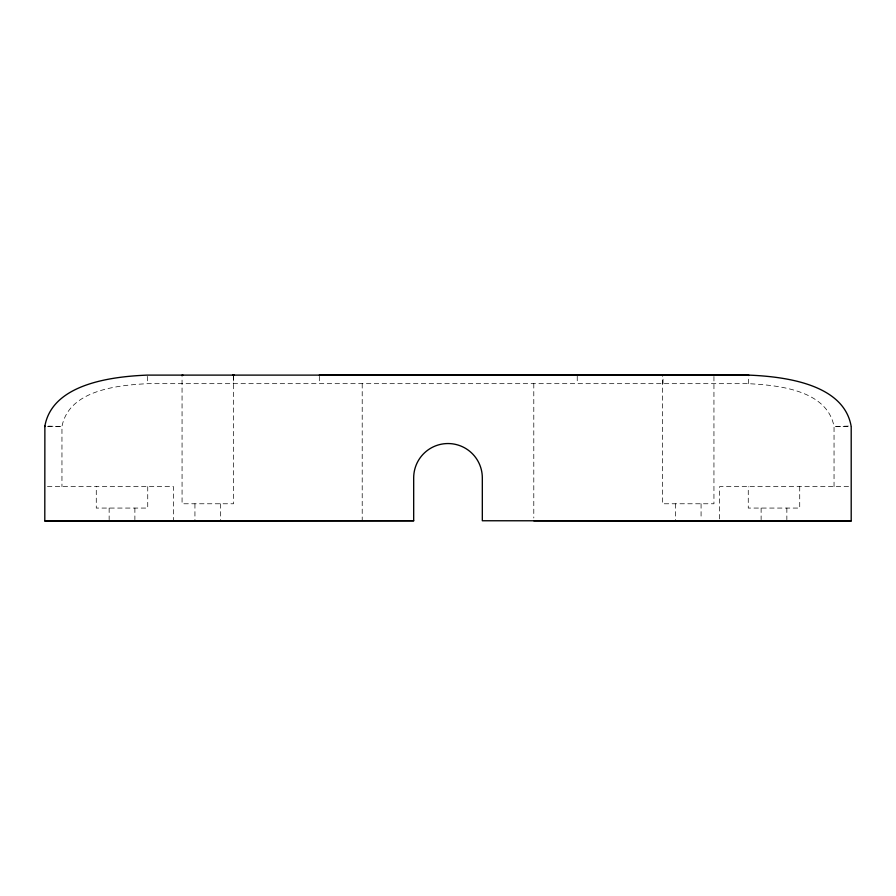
<?xml version="1.0" encoding="UTF-8"?>
<svg xmlns="http://www.w3.org/2000/svg" width="896" height="896" viewBox="0 0 896 896"><rect width="100%" height="100%" fill="white"/><g stroke="black" fill="none" stroke-linecap="round" stroke-linejoin="round"><path stroke-width="0.67" stroke-dasharray="4.48 3.36" d="M834.042 486.618L834.042 426.563C827.165 390.096 778.4 385.19 748.261 383.678L147.739 383.678C117.6 385.19 68.835 390.096 61.958 426.574L61.958 486.618M748.261 383.678L748.821 375.11M848.501 426.093L834.042 426.563L851.2 426.563M47.443 426.563L61.958 426.563L47.499 426.093M47.443 486.618L173.477 486.618L173.477 520.934M848.557 486.618L719.589 486.618L719.589 519.557M147.269 376.331L147.739 383.678M663.029 383.622L663.029 375.088M577.237 376.286L577.248 383.622M319.323 376.32L319.323 383.656M233.531 375.099L233.531 383.667M799.725 486.618L799.725 508.066L748.261 508.066L748.261 486.618M786.856 508.066L786.856 519.646M761.118 508.066L761.118 519.646M713.944 376.488L713.944 503.776L662.469 503.776L662.469 376.499M701.075 503.776L701.075 518.146M675.338 503.776L675.338 520.755M533.792 383.645L533.792 517.989M362.208 383.645L362.208 520.755M233.531 376.488L233.542 503.776L182.067 503.776L182.056 376.499M220.674 503.776L220.674 520.834M194.936 503.776L194.936 520.834M147.739 486.618L147.739 508.066L96.275 508.066L96.275 486.618M134.882 508.066L134.882 519.646M109.144 508.066L109.144 519.646"/><path stroke-width="1.34" d="M319.323 375.099L748.821 375.11C783.866 376.555 844.021 383.645 851.2 426.563L851.2 520.934L482.317 520.755L482.317 477.859A34.317 34.317 0 0 0 448 443.542A34.317 34.317 0 0 0 413.683 477.859L413.683 520.755L44.8 520.934L44.878 426.003M44.8 426.563C51.979 383.645 112.134 376.555 147.179 375.11L748.821 375.11M182.056 375.099L182.941 375.099M232.658 375.099L234.27 375.099M44.8 520.934L413.683 520.755M533.792 520.8L851.2 520.934"/></g></svg>
